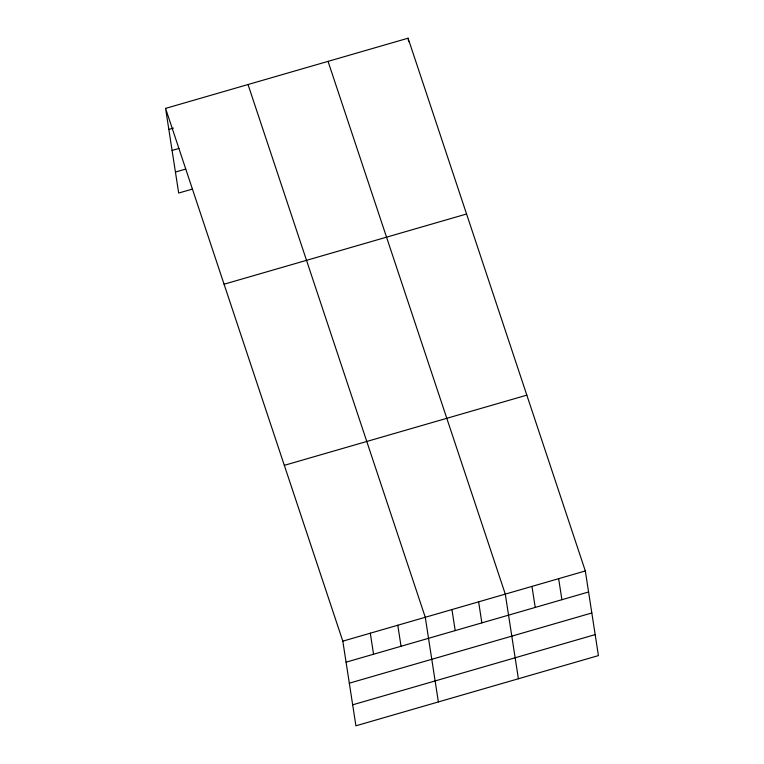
<?xml version="1.0" encoding="UTF-8"?>
<svg xmlns="http://www.w3.org/2000/svg" width="764" height="764" viewBox="0 0 764 764"><rect width="100%" height="100%" fill="white"/><g stroke="black" fill="none" stroke-linecap="round" stroke-linejoin="round"><path stroke-width="1.15" d="M165.578 108.402L408.081 38.2L585.319 570.956L598.422 655.598L355.919 725.8L342.816 641.149L165.578 108.402L178.68 193.044L192.423 189.071M168.834 129.441L173.418 128.113M172.081 150.432L178.957 148.436M175.433 172.053L185.738 169.073M224.062 284.208L466.565 214.006M284.323 465.343L526.826 395.141M342.816 641.149L585.319 570.956M346.073 662.187L588.576 591.985M349.32 683.178L591.823 612.976M352.672 704.809L595.175 634.607M328.052 61.368L505.291 594.115L518.393 678.766M248.033 84.537L425.271 617.283L438.374 701.935M558.646 578.673L561.903 599.711M531.964 586.399L535.22 607.428M408.081 38.2L408.625 41.705M478.617 601.841L481.874 622.88M451.944 609.567L455.201 630.596M397.786 625.239L401.043 646.277M370.301 633.194L373.558 654.232"/></g></svg>
